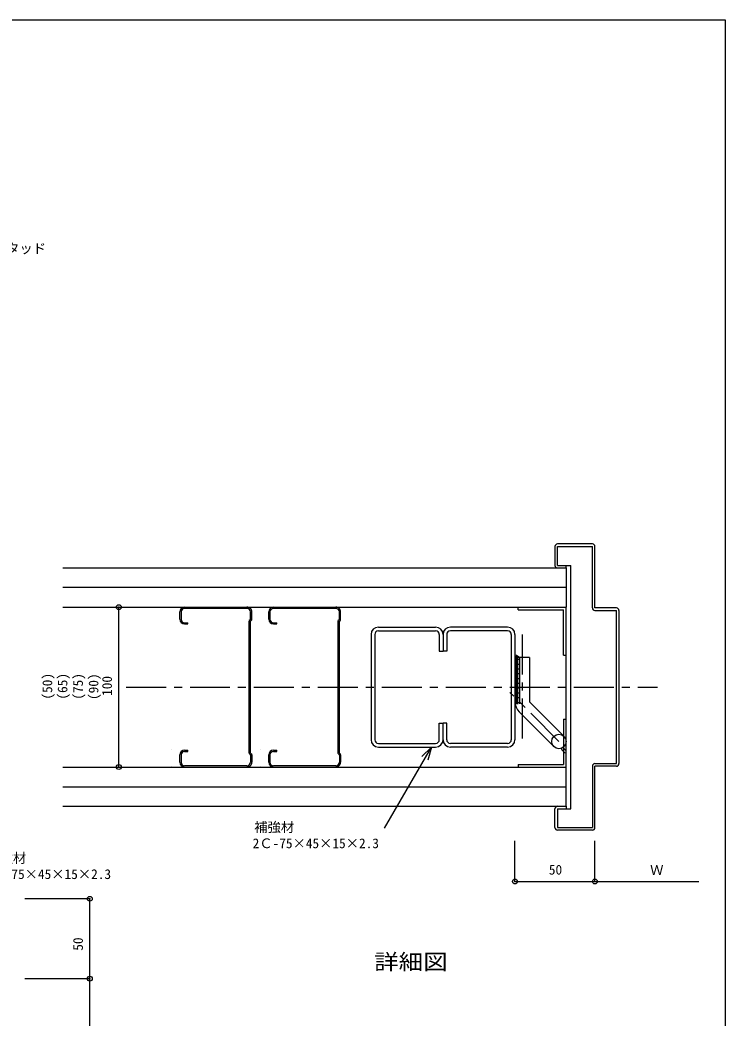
# Model space of a CAD drawing. Units: millimetres, scale not verified. Extents: x -688 to 687, y -487 to 475.
# Drawn here: x 246 to 687, y -149 to 475 of the extents above; entities that cross this region are included whole.
import ezdxf
from ezdxf.enums import TextEntityAlignment as Align

# ---------------------------------------------------------------- set-up
doc = ezdxf.new("R2010")
doc.units = ezdxf.units.MM
doc.header["$LTSCALE"] = 5
doc.header["$PDMODE"] = 32
doc.header["$PDSIZE"] = 3
doc.linetypes.add('CHAIN1', pattern=[8, 5, -1, 1, -1])
doc.linetypes.add('DOUBLE_CHAIN2', pattern=[12.8, 9, -1, 0.6, -0.6, 0.6, -1])
for name, color, linetype in [('5-0_中心線', 4, 'CHAIN1'), ('5-1_中線', 7, 'Continuous'), ('5-2_太線１', 3, 'Continuous'), ('5-4_細線', 3, 'Continuous'), ('5-5_寸法', 4, 'Continuous'), ('5-6_文字', 4, 'Continuous'), ('5-F_グリッド', 7, 'Continuous'), ('F-3_太線２', 7, 'Continuous')]:
    doc.layers.add(name, color=color, linetype=linetype)
doc.styles.add('ＭＳ ゴシック', font='')
doc.styles.get('ＭＳ ゴシック').set_extended_font_data('MS Gothic')

msp = doc.modelspace()

# ---------------------------------------------------------------- linework, layer by layer
at = {"layer": '5-0_中心線'}
for p, q in [((560.48, 90.859), (560.48, 25.059)), ((312.772, 57.959), (645.034, 57.959)), ((583.48, 23.932), (552.836, 54.576))]:
    msp.add_line(p, q, dxfattribs=at)
at = {"layer": '5-1_中線'}
for p, q in [((580.98, 145.859), (580.98, 134.059)), ((604.38, 147.459), (582.58, 147.459)), ((604.38, 107.459), (604.38, 145.859)), ((605.98, 107.459), (605.98, 145.859)), ((273.274, 132.459), (587.98, 132.459)), ((582.58, 134.059), (587.98, 134.059)), ((587.98, 132.459), (587.98, 134.059)), ((587.98, 132.459), (587.98, 107.959)), ((273.274, 120.459), (587.98, 120.459)), ((273.274, 107.959), (587.98, 107.959)), ((619.38, 107.459), (605.98, 107.459)), ((605.98, 105.859), (619.38, 105.859)), ((619.38, 10.059), (619.38, 105.859)), ((620.98, 105.859), (620.98, 10.059)), ((470.58, 95.459), (506.38, 95.459)), ((551.38, 95.459), (515.58, 95.459)), ((465.98, 90.859), (465.98, 25.059)), ((468.28, 90.859), (468.28, 25.059)), ((470.58, 93.159), (506.38, 93.159)), ((508.68, 90.859), (508.68, 80.459)), ((510.98, 90.859), (510.98, 80.459)), ((510.98, 90.859), (510.98, 80.459)), ((513.28, 90.859), (513.28, 80.459)), ((551.38, 93.159), (515.58, 93.159)), ((553.68, 90.859), (553.68, 25.059)), ((555.98, 90.859), (555.98, 25.059)), ((508.68, 80.459), (510.98, 80.459)), ((513.28, 80.459), (510.98, 80.459)), ((508.68, 35.459), (510.98, 35.459)), ((508.68, 25.059), (508.68, 35.459)), ((510.98, 25.059), (510.98, 35.459)), ((513.28, 35.459), (510.98, 35.459)), ((510.98, 25.059), (510.98, 35.459)), ((513.28, 25.059), (513.28, 35.459)), ((470.58, 22.759), (506.38, 22.759)), ((470.58, 20.459), (506.38, 20.459)), ((551.38, 22.759), (515.58, 22.759)), ((551.38, 20.459), (515.58, 20.459)), ((273.274, 7.959), (587.98, 7.959)), ((587.98, -16.541), (587.98, 7.959)), ((604.38, 8.459), (604.38, -29.941)), ((605.98, 10.059), (619.38, 10.059)), ((605.98, -29.941), (605.98, 8.459)), ((619.38, 8.459), (605.98, 8.459)), ((273.274, -4.541), (587.98, -4.541)), ((273.274, -16.541), (587.98, -16.541)), ((580.98, -29.941), (580.98, -18.141)), ((582.58, -18.141), (587.98, -18.141)), ((587.98, -16.541), (587.98, -18.141)), ((604.38, -31.541), (582.58, -31.541))]:
    msp.add_line(p, q, dxfattribs=at)
for points in [[(582.58, 134.059), (582.58, 145.859), (604.38, 145.859)], [(582.58, -18.141), (582.58, -29.941), (604.38, -29.941)]]:
    msp.add_lwpolyline(points, dxfattribs=at)
msp.add_circle((583.48, 23.932), 4.5, dxfattribs=at)
for centre, radius, start, end in [((582.58, 145.859), 1.6, 90, 180), ((604.38, 145.859), 1.6, 0, 90), ((582.58, 134.059), 1.6, 180, 270), ((605.98, 107.459), 1.6, 180, 270), ((619.38, 105.859), 1.6, 0, 90), ((470.58, 90.859), 4.6, 90, 180), ((506.38, 90.859), 4.6, 0, 90), ((515.58, 90.859), 4.6, 90, 180), ((551.38, 90.859), 4.6, 0, 90), ((470.58, 90.859), 2.3, 90, 180), ((506.38, 90.859), 2.3, 0, 90), ((515.58, 90.859), 2.3, 90, 180), ((551.38, 90.859), 2.3, 0, 90), ((470.58, 25.059), 4.6, 180, 270), ((470.58, 25.059), 2.3, 180, 270), ((506.38, 25.059), 2.3, 270, 0), ((506.38, 25.059), 4.6, 270, 0), ((515.58, 25.059), 4.6, 180, 270), ((515.58, 25.059), 2.3, 180, 270), ((551.38, 25.059), 2.3, 270, 0), ((551.38, 25.059), 4.6, 270, 0), ((605.98, 8.459), 1.6, 90, 180), ((619.38, 10.059), 1.6, 270, 0), ((582.58, -18.141), 1.6, 90, 180), ((582.58, -29.941), 1.6, 180, 270), ((604.38, -29.941), 1.6, 270, 0)]:
    msp.add_arc(centre, radius, start, end, dxfattribs=at)
at = {"layer": '5-2_太線１'}
for p, q in [((587.98, 134.059), (590.98, 134.059)), ((590.98, -18.141), (590.98, 134.059)), ((587.98, 7.959), (587.98, 107.959)), ((564.98, 76.476), (555.98, 76.476)), ((555.98, 75.393), (558.831, 75.393)), ((556.66, 77.335), (556.66, 47.293)), ((557.54, 77.335), (557.54, 47.293)), ((558.831, 76.479), (558.831, 47.521)), ((564.98, 76.476), (564.98, 48.796)), ((555.98, 72.393), (558.831, 72.393)), ((555.98, 69.393), (558.831, 69.393)), ((555.98, 66.393), (558.831, 66.393)), ((555.98, 63.393), (558.831, 63.393)), ((555.98, 60.393), (558.831, 60.393)), ((555.98, 57.393), (558.831, 57.393)), ((555.98, 54.393), (558.831, 54.393)), ((555.98, 51.393), (558.831, 51.393)), ((555.98, 48.393), (558.831, 48.393)), ((586.662, 27.114), (564.98, 48.796)), ((580.298, 20.75), (558.616, 42.432)), ((587.98, -18.141), (590.98, -18.141))]:
    msp.add_line(p, q, dxfattribs=at)
at = {"layer": '5-2_太線１', "linetype": 'DOUBLE_CHAIN2'}
for p, q in [((557.98, 106.359), (557.98, 107.959)), ((557.98, 106.359), (586.38, 106.359)), ((586.38, 77.959), (586.38, 106.359)), ((586.38, 77.959), (587.98, 77.959)), ((586.38, 37.959), (587.98, 37.959)), ((586.38, 37.959), (586.38, 9.559)), ((557.98, 9.559), (557.98, 7.959)), ((557.98, 9.559), (586.38, 9.559))]:
    msp.add_line(p, q, dxfattribs=at)
at = {"layer": '5-2_太線１'}
for centre, radius, start, end in [((554.312, 71.55), 6.686, 47.48172, 73.5665), ((564.98, 48.796), 9, 180, 225), ((590.078, 21.985), 5.769, 203.01242, 249.61135), ((589.952, 22.556), 4.516, 212.5859, 243.95508)]:
    msp.add_arc(centre, radius, start, end, dxfattribs=at)
at = {"layer": '5-4_細線', "color": 4}
for p, q in [((474.372, -30.334), (503.697, 20.459)), ((503.697, 20.459), (497.74, 14.502)), ((503.697, 20.459), (501.517, 12.321))]:
    msp.add_line(p, q, dxfattribs=at)
at = {"layer": '5-5_寸法'}
for p, q in [((308.253, 7.959), (308.253, 107.959)), ((308.253, 107.959), (335.394, 107.959)), ((308.253, 7.959), (335.394, 7.959)), ((555.98, -63.645), (555.98, -38.155)), ((605.98, -63.645), (605.98, -38.155)), ((555.98, -63.645), (671.053, -63.645)), ((290.122, -74.441), (249.392, -74.441)), ((290.122, -124.441), (290.122, -74.441)), ((290.122, -124.441), (249.392, -124.441))]:
    msp.add_line(p, q, dxfattribs=at)
at = {"layer": '5-5_寸法', "color": 7}
for p in [(308.253, 107.959), (308.253, 7.959), (555.98, -63.645), (605.98, -63.645), (290.122, -74.441), (290.122, -124.441)]:
    msp.add_point(p, dxfattribs=at)
at = {"layer": '5-6_文字'}
for p, q in [((290.122, -124.441), (249.392, -124.441)), ((290.122, -234.441), (290.122, -124.441))]:
    msp.add_line(p, q, dxfattribs=at)
at = {"layer": '5-6_文字', "color": 3}
msp.add_point((290.122, -124.441), dxfattribs=at)
at = {"layer": '5-F_グリッド'}
for p, q in [((349.396, 107.959), (388.396, 107.926)), ((388.405, 107.126), (349.405, 107.159)), ((404.947, 107.959), (443.947, 107.926)), ((443.956, 107.126), (404.956, 107.159)), ((346.43, 100.426), (346.43, 104.96)), ((347.23, 104.96), (347.23, 100.426)), ((390.395, 100.056), (389.864, 99.525)), ((390.63, 100.622), (390.63, 104.926)), ((391.43, 100.291), (391.43, 104.926)), ((401.98, 100.426), (401.98, 104.96)), ((402.78, 104.96), (402.78, 100.426)), ((445.946, 100.056), (445.415, 99.525)), ((446.18, 100.622), (446.18, 104.926)), ((446.98, 100.291), (446.98, 104.926)), ((349.43, 98.226), (351.43, 98.226)), ((349.43, 97.426), (351.43, 97.426)), ((351.43, 97.426), (351.43, 98.226)), ((389.63, 98.959), (389.63, 16.959)), ((390.43, 98.628), (390.43, 17.291)), ((391.195, 99.725), (390.664, 99.194)), ((404.98, 98.226), (406.98, 98.226)), ((404.98, 97.426), (406.98, 97.426)), ((406.98, 97.426), (406.98, 98.226)), ((445.18, 98.959), (445.18, 16.959)), ((445.98, 98.628), (445.98, 17.291)), ((446.746, 99.725), (446.215, 99.194)), ((341.19, 18.959), (341.191, 18.959)), ((396.74, 18.959), (396.742, 18.959)), ((346.43, 10.959), (346.43, 15.492)), ((347.23, 15.492), (347.23, 10.959)), ((349.43, 18.492), (351.43, 18.492)), ((349.43, 17.692), (351.43, 17.692)), ((351.43, 17.692), (351.43, 18.492)), ((389.864, 16.394), (390.395, 15.862)), ((390.63, 15.297), (390.63, 10.993)), ((390.664, 16.725), (391.195, 16.194)), ((391.43, 15.628), (391.43, 10.993)), ((401.98, 10.959), (401.98, 15.492)), ((402.78, 15.492), (402.78, 10.959)), ((404.98, 18.492), (406.98, 18.492)), ((404.98, 17.692), (406.98, 17.692)), ((406.98, 17.692), (406.98, 18.492)), ((445.415, 16.394), (445.946, 15.862)), ((446.18, 15.297), (446.18, 10.993)), ((446.215, 16.725), (446.746, 16.194)), ((446.98, 15.628), (446.98, 10.993)), ((341.19, 8.459), (341.191, 8.459)), ((341.19, 7.959), (341.191, 7.959)), ((349.396, 7.959), (388.396, 7.993)), ((388.405, 8.793), (349.405, 8.759)), ((396.74, 8.459), (396.742, 8.459)), ((396.74, 7.959), (396.742, 7.959)), ((404.947, 7.959), (443.947, 7.993)), ((443.956, 8.793), (404.956, 8.759))]:
    msp.add_line(p, q, dxfattribs=at)
for centre, radius, start, end in [((349.43, 104.96), 3, 90.63659, 180), ((349.43, 104.96), 2.2, 90.63659, 180), ((388.43, 104.926), 3, 0, 90.63659), ((388.43, 104.926), 2.2, 0, 90.63659), ((404.98, 104.96), 3, 90.63659, 180), ((404.98, 104.96), 2.2, 90.63659, 180), ((443.98, 104.926), 3, 0, 90.63659), ((443.98, 104.926), 2.2, 0, 90.63659), ((349.43, 100.426), 3, 180, 270), ((349.43, 100.426), 2.2, 180, 270), ((389.83, 100.622), 0.8, 315, 0), ((390.63, 100.291), 0.8, 315, 0), ((404.98, 100.426), 3, 180, 270), ((404.98, 100.426), 2.2, 180, 270), ((445.38, 100.622), 0.8, 315, 0), ((446.18, 100.291), 0.8, 315, 0), ((390.43, 98.959), 0.8, 135, 180), ((391.23, 98.628), 0.8, 135, 180), ((445.98, 98.959), 0.8, 135, 180), ((446.78, 98.628), 0.8, 135, 180), ((349.43, 15.492), 3, 90, 180), ((349.43, 15.492), 2.2, 90, 180), ((390.43, 16.959), 0.8, 180, 225), ((389.83, 15.297), 0.8, 0, 45), ((391.23, 17.291), 0.8, 180, 225), ((390.63, 15.628), 0.8, 0, 45), ((404.98, 15.492), 3, 90, 180), ((404.98, 15.492), 2.2, 90, 180), ((445.98, 16.959), 0.8, 180, 225), ((445.38, 15.297), 0.8, 0, 45), ((446.78, 17.291), 0.8, 180, 225), ((446.18, 15.628), 0.8, 0, 45), ((349.43, 10.959), 3, 180, 269.36341), ((349.43, 10.959), 2.2, 180, 269.36341), ((388.43, 10.993), 3, 269.36341, 0), ((388.43, 10.993), 2.2, 269.36341, 0), ((404.98, 10.959), 3, 180, 269.36341), ((404.98, 10.959), 2.2, 180, 269.36341), ((443.98, 10.993), 3, 269.36341, 0), ((443.98, 10.993), 2.2, 269.36341, 0)]:
    msp.add_arc(centre, radius, start, end, dxfattribs=at)
at = {"layer": 'F-3_太線２', "color": 3}
for p, q in [((-687.667, 475.25), (687.333, 475.25)), ((687.333, 475.25), (687.333, -474.75))]:
    msp.add_line(p, q, dxfattribs=at)

# ---------------------------------------------------------------- texts
at = {"layer": '5-5_寸法', "style": 'ＭＳ ゴシック'}
for s, p in [('100', (305.753, 52.447)), ('50', (287.622, -106.941))]:
    msp.add_text(s, height=6.109, rotation=90, dxfattribs=at).set_placement(p, align=Align.BOTTOM_LEFT)
at = {"layer": '5-6_文字', "style": 'ＭＳ ゴシック'}
for s, p in [('スタッド', (229.448, 327.45)), ('補強材', (392.913, -34.539)), ('2Ｃ-75×45×15×2.3', (391.938, -44.645)), ('補強材', (225.41, -53.828)), ('2Ｃ-75×45×15×2.3', (224.435, -63.935)), ('50', (577.166, -61.145)), ('Ｗ', (640.487, -61.378))]:
    msp.add_text(s, height=6.109, dxfattribs=at).set_placement(p, align=Align.BOTTOM_LEFT)
for s, p in [('(50)', (268.425, 50.15)), ('(65)', (277.919, 50.141)), ('(75)', (287.618, 50.058)), ('(90)', (297.317, 49.892))]:
    msp.add_text(s, height=6.109, rotation=90, dxfattribs=at).set_placement(p, align=Align.BOTTOM_LEFT)
at = {"layer": '5-6_文字', "color": 3, "style": 'ＭＳ ゴシック', "width": 1.15}
msp.add_text('詳細図', height=9.775, dxfattribs=at).set_placement((467.917, -121.743), align=Align.BOTTOM_LEFT)

doc.saveas('drawing.dxf')
